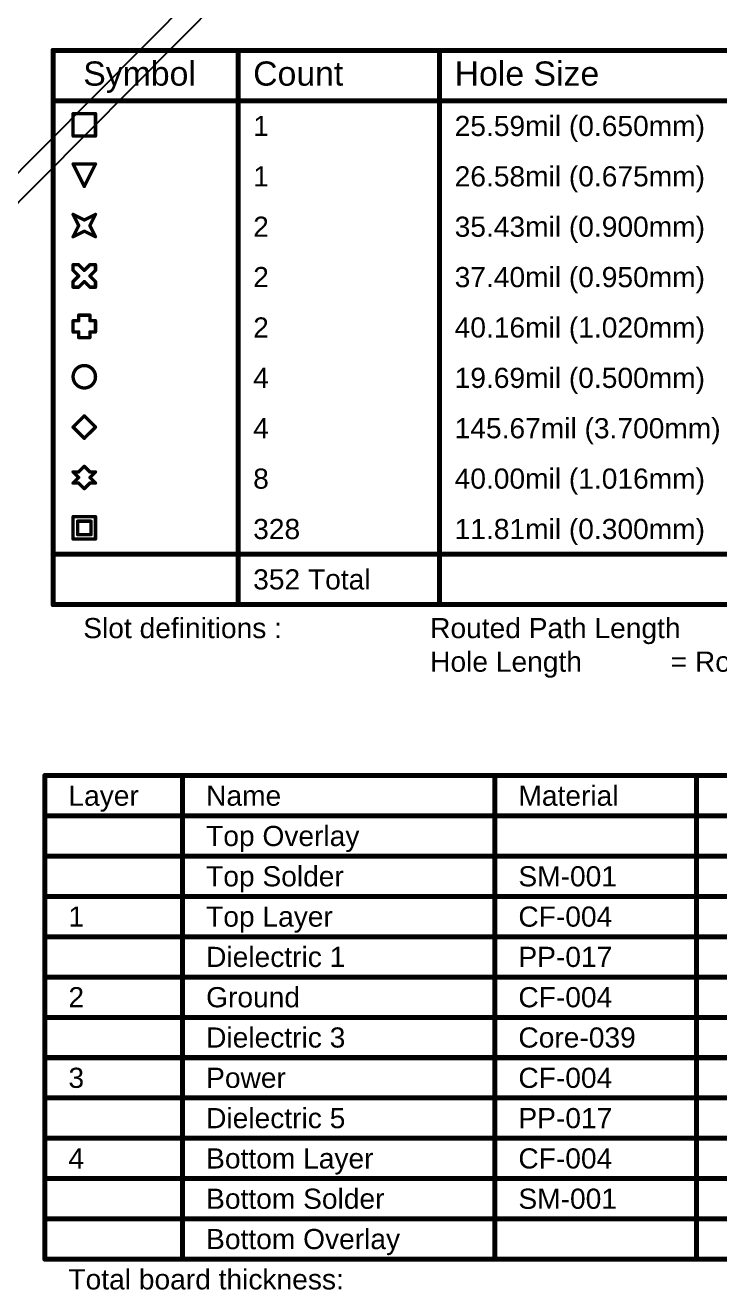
# Model space of a CAD drawing. Header units: inches. Extents: x -22 to 5433, y -13 to 5447.
# Drawn here: x 90 to 142.5, y -12.9 to 82.7 of the extents above; entities that cross this region are included whole.
import ezdxf

# ---------------------------------------------------------------- set-up
doc = ezdxf.new("R2010")
doc.units = ezdxf.units.IN
for name, color, linetype in [('Bottom Solder', 6, 'Continuous'), ('Drill Drawing', 1, 'Continuous'), ('Fabrication', 76, 'Continuous')]:
    doc.layers.add(name, color=color, linetype=linetype)
doc.styles.add('Arial', font='', dxfattribs={"height": 0.2})
doc.styles.get('Arial').set_extended_font_data('Arial')

msp = doc.modelspace()

# ---------------------------------------------------------------- linework, layer by layer
at = {"layer": 'Bottom Solder'}
for p in [(50.91, 32.832), (53.208, 32.864)]:
    msp.add_line(p, (5432.852, 5447.493), dxfattribs=at)
at = {"layer": 'Drill Drawing'}
for points in [[(92.088, 80.847, 0.381, 0.381, 0), (435.704, 80.847, 0.381, 0.381, 0)], [(92.088, 38.937, 0.381, 0.381, 0), (92.088, 80.847, 0.381, 0.381, 0)], [(106.08, 38.937, 0.381, 0.381, 0), (106.08, 80.847, 0.381, 0.381, 0)], [(121.316, 38.937, 0.381, 0.381, 0), (121.316, 80.847, 0.381, 0.381, 0)], [(92.088, 77.037, 0.381, 0.381, 0), (435.704, 77.037, 0.381, 0.381, 0)], [(93.606, 76.063, 0.254, 0.254, 0), (95.3, 76.063, 0.254, 0.254, 0)], [(93.606, 74.37, 0.254, 0.254, 0), (93.606, 76.063, 0.254, 0.254, 0)], [(95.3, 74.37, 0.254, 0.254, 0), (95.3, 76.063, 0.254, 0.254, 0)], [(93.606, 74.37, 0.254, 0.254, 0), (95.3, 74.37, 0.254, 0.254, 0)], [(93.606, 72.253, 0.254, 0.254, 0), (95.3, 72.253, 0.254, 0.254, 0)], [(93.606, 72.253, 0.254, 0.254, 0), (94.453, 70.56, 0.254, 0.254, 0)], [(94.453, 70.56, 0.254, 0.254, 0), (95.3, 72.253, 0.254, 0.254, 0)], [(93.606, 68.443, 0.254, 0.254, 0), (94.453, 68.02, 0.254, 0.254, 0)], [(93.606, 68.443, 0.254, 0.254, 0), (94.03, 67.596, 0.254, 0.254, 0)], [(94.453, 68.02, 0.254, 0.254, 0), (95.3, 68.443, 0.254, 0.254, 0)], [(94.876, 67.596, 0.254, 0.254, 0), (95.3, 68.443, 0.254, 0.254, 0)], [(93.606, 66.75, 0.254, 0.254, 0), (94.03, 67.596, 0.254, 0.254, 0)], [(93.606, 66.75, 0.254, 0.254, 0), (94.453, 67.173, 0.254, 0.254, 0)], [(94.453, 67.173, 0.254, 0.254, 0), (95.3, 66.75, 0.254, 0.254, 0)], [(94.876, 67.596, 0.254, 0.254, 0), (95.3, 66.75, 0.254, 0.254, 0)], [(93.606, 64.21, 0.254, 0.254, 0), (93.606, 64.633, 0.254, 0.254, 0)], [(93.606, 64.633, 0.254, 0.254, 0), (94.03, 64.633, 0.254, 0.254, 0)], [(93.606, 64.21, 0.254, 0.254, 0), (94.03, 63.786, 0.254, 0.254, 0)], [(94.03, 64.633, 0.254, 0.254, 0), (94.453, 64.21, 0.254, 0.254, 0)], [(94.453, 64.21, 0.254, 0.254, 0), (94.876, 64.633, 0.254, 0.254, 0)], [(94.876, 64.633, 0.254, 0.254, 0), (95.3, 64.633, 0.254, 0.254, 0)], [(94.876, 63.786, 0.254, 0.254, 0), (95.3, 64.21, 0.254, 0.254, 0)], [(95.3, 64.21, 0.254, 0.254, 0), (95.3, 64.633, 0.254, 0.254, 0)], [(93.606, 63.363, 0.254, 0.254, 0), (94.03, 63.786, 0.254, 0.254, 0)], [(93.606, 62.94, 0.254, 0.254, 0), (93.606, 63.363, 0.254, 0.254, 0)], [(94.03, 62.94, 0.254, 0.254, 0), (94.453, 63.363, 0.254, 0.254, 0)], [(94.453, 63.363, 0.254, 0.254, 0), (94.876, 62.94, 0.254, 0.254, 0)], [(94.876, 63.786, 0.254, 0.254, 0), (95.3, 63.363, 0.254, 0.254, 0)], [(95.3, 62.94, 0.254, 0.254, 0), (95.3, 63.363, 0.254, 0.254, 0)], [(93.606, 62.94, 0.254, 0.254, 0), (94.03, 62.94, 0.254, 0.254, 0)], [(94.876, 62.94, 0.254, 0.254, 0), (95.3, 62.94, 0.254, 0.254, 0)], [(93.606, 59.553, 0.254, 0.254, 0), (93.606, 60.4, 0.254, 0.254, 0)], [(93.606, 60.4, 0.254, 0.254, 0), (94.03, 60.4, 0.254, 0.254, 0)], [(94.03, 60.4, 0.254, 0.254, 0), (94.03, 60.823, 0.254, 0.254, 0)], [(94.03, 60.823, 0.254, 0.254, 0), (94.876, 60.823, 0.254, 0.254, 0)], [(94.876, 60.4, 0.254, 0.254, 0), (94.876, 60.823, 0.254, 0.254, 0)], [(94.876, 60.4, 0.254, 0.254, 0), (95.3, 60.4, 0.254, 0.254, 0)], [(95.3, 59.553, 0.254, 0.254, 0), (95.3, 60.4, 0.254, 0.254, 0)], [(93.606, 59.553, 0.254, 0.254, 0), (94.03, 59.553, 0.254, 0.254, 0)], [(94.03, 59.13, 0.254, 0.254, 0), (94.03, 59.553, 0.254, 0.254, 0)], [(94.876, 59.553, 0.254, 0.254, 0), (95.3, 59.553, 0.254, 0.254, 0)], [(94.876, 59.13, 0.254, 0.254, 0), (94.876, 59.553, 0.254, 0.254, 0)], [(94.03, 59.13, 0.254, 0.254, 0), (94.876, 59.13, 0.254, 0.254, 0)], [(93.606, 52.356, 0.254, 0.254, 0), (94.453, 53.203, 0.254, 0.254, 0)], [(94.453, 53.203, 0.254, 0.254, 0), (95.3, 52.356, 0.254, 0.254, 0)], [(93.606, 52.356, 0.254, 0.254, 0), (94.453, 51.51, 0.254, 0.254, 0)], [(94.453, 51.51, 0.254, 0.254, 0), (95.3, 52.356, 0.254, 0.254, 0)], [(93.606, 48.97, 0.254, 0.254, 0), (94.03, 48.546, 0.254, 0.254, 0)], [(93.606, 48.97, 0.254, 0.254, 0), (94.03, 48.97, 0.254, 0.254, 0)], [(94.03, 48.97, 0.254, 0.254, 0), (94.453, 49.393, 0.254, 0.254, 0)], [(94.453, 49.393, 0.254, 0.254, 0), (94.876, 48.97, 0.254, 0.254, 0)], [(94.876, 48.97, 0.254, 0.254, 0), (95.3, 48.97, 0.254, 0.254, 0)], [(94.876, 48.546, 0.254, 0.254, 0), (95.3, 48.97, 0.254, 0.254, 0)], [(93.606, 48.123, 0.254, 0.254, 0), (94.03, 48.546, 0.254, 0.254, 0)], [(93.606, 48.123, 0.254, 0.254, 0), (94.03, 48.123, 0.254, 0.254, 0)], [(94.03, 48.123, 0.254, 0.254, 0), (94.453, 47.7, 0.254, 0.254, 0)], [(94.453, 47.7, 0.254, 0.254, 0), (94.876, 48.123, 0.254, 0.254, 0)], [(94.876, 48.546, 0.254, 0.254, 0), (95.3, 48.123, 0.254, 0.254, 0)], [(94.876, 48.123, 0.254, 0.254, 0), (95.3, 48.123, 0.254, 0.254, 0)], [(93.606, 45.583, 0.254, 0.254, 0), (95.3, 45.583, 0.254, 0.254, 0)], [(93.606, 43.89, 0.254, 0.254, 0), (93.606, 45.583, 0.254, 0.254, 0)], [(93.945, 45.244, 0.254, 0.254, 0), (94.961, 45.244, 0.254, 0.254, 0)], [(93.945, 44.228, 0.254, 0.254, 0), (93.945, 45.244, 0.254, 0.254, 0)], [(94.961, 44.228, 0.254, 0.254, 0), (94.961, 45.244, 0.254, 0.254, 0)], [(95.3, 43.89, 0.254, 0.254, 0), (95.3, 45.583, 0.254, 0.254, 0)], [(93.606, 43.89, 0.254, 0.254, 0), (95.3, 43.89, 0.254, 0.254, 0)], [(93.945, 44.228, 0.254, 0.254, 0), (94.961, 44.228, 0.254, 0.254, 0)], [(92.088, 42.747, 0.381, 0.381, 0), (435.704, 42.747, 0.381, 0.381, 0)], [(92.088, 38.937, 0.381, 0.381, 0), (435.704, 38.937, 0.381, 0.381, 0)]]:
    msp.add_lwpolyline(points, format="xyseb", dxfattribs=at)
for points in [[(91.992, 80.847, 0.191, 0.191, 1), (92.183, 80.847, 0.191, 0.191, 1)], [(91.992, 80.847, 0.191, 0.191, 1), (92.183, 80.847, 0.191, 0.191, 1)], [(105.985, 80.847, 0.191, 0.191, 1), (106.175, 80.847, 0.191, 0.191, 1)], [(121.221, 80.847, 0.191, 0.191, 1), (121.411, 80.847, 0.191, 0.191, 1)], [(91.992, 77.037, 0.191, 0.191, 1), (92.183, 77.037, 0.191, 0.191, 1)], [(93.543, 76.063, 0.127, 0.127, 1), (93.67, 76.063, 0.127, 0.127, 1)], [(93.543, 76.063, 0.127, 0.127, 1), (93.67, 76.063, 0.127, 0.127, 1)], [(95.236, 76.063, 0.127, 0.127, 1), (95.363, 76.063, 0.127, 0.127, 1)], [(95.236, 76.063, 0.127, 0.127, 1), (95.363, 76.063, 0.127, 0.127, 1)], [(93.543, 74.37, 0.127, 0.127, 1), (93.67, 74.37, 0.127, 0.127, 1)], [(93.543, 74.37, 0.127, 0.127, 1), (93.67, 74.37, 0.127, 0.127, 1)], [(95.236, 74.37, 0.127, 0.127, 1), (95.363, 74.37, 0.127, 0.127, 1)], [(95.236, 74.37, 0.127, 0.127, 1), (95.363, 74.37, 0.127, 0.127, 1)], [(93.543, 72.253, 0.127, 0.127, 1), (93.67, 72.253, 0.127, 0.127, 1)], [(93.543, 72.253, 0.127, 0.127, 1), (93.67, 72.253, 0.127, 0.127, 1)], [(95.236, 72.253, 0.127, 0.127, 1), (95.363, 72.253, 0.127, 0.127, 1)], [(95.236, 72.253, 0.127, 0.127, 1), (95.363, 72.253, 0.127, 0.127, 1)], [(94.39, 70.56, 0.127, 0.127, 1), (94.517, 70.56, 0.127, 0.127, 1)], [(94.39, 70.56, 0.127, 0.127, 1), (94.517, 70.56, 0.127, 0.127, 1)], [(93.543, 68.443, 0.127, 0.127, 1), (93.67, 68.443, 0.127, 0.127, 1)], [(93.543, 68.443, 0.127, 0.127, 1), (93.67, 68.443, 0.127, 0.127, 1)], [(94.39, 68.02, 0.127, 0.127, 1), (94.517, 68.02, 0.127, 0.127, 1)], [(94.39, 68.02, 0.127, 0.127, 1), (94.517, 68.02, 0.127, 0.127, 1)], [(95.236, 68.443, 0.127, 0.127, 1), (95.363, 68.443, 0.127, 0.127, 1)], [(95.236, 68.443, 0.127, 0.127, 1), (95.363, 68.443, 0.127, 0.127, 1)], [(93.966, 67.596, 0.127, 0.127, 1), (94.093, 67.596, 0.127, 0.127, 1)], [(93.966, 67.596, 0.127, 0.127, 1), (94.093, 67.596, 0.127, 0.127, 1)], [(94.39, 67.173, 0.127, 0.127, 1), (94.517, 67.173, 0.127, 0.127, 1)], [(94.39, 67.173, 0.127, 0.127, 1), (94.517, 67.173, 0.127, 0.127, 1)], [(94.813, 67.596, 0.127, 0.127, 1), (94.94, 67.596, 0.127, 0.127, 1)], [(94.813, 67.596, 0.127, 0.127, 1), (94.94, 67.596, 0.127, 0.127, 1)], [(93.543, 66.75, 0.127, 0.127, 1), (93.67, 66.75, 0.127, 0.127, 1)], [(93.543, 66.75, 0.127, 0.127, 1), (93.67, 66.75, 0.127, 0.127, 1)], [(95.236, 66.75, 0.127, 0.127, 1), (95.363, 66.75, 0.127, 0.127, 1)], [(95.236, 66.75, 0.127, 0.127, 1), (95.363, 66.75, 0.127, 0.127, 1)], [(93.543, 64.633, 0.127, 0.127, 1), (93.67, 64.633, 0.127, 0.127, 1)], [(93.543, 64.633, 0.127, 0.127, 1), (93.67, 64.633, 0.127, 0.127, 1)], [(93.543, 64.21, 0.127, 0.127, 1), (93.67, 64.21, 0.127, 0.127, 1)], [(93.543, 64.21, 0.127, 0.127, 1), (93.67, 64.21, 0.127, 0.127, 1)], [(93.966, 64.633, 0.127, 0.127, 1), (94.093, 64.633, 0.127, 0.127, 1)], [(93.966, 64.633, 0.127, 0.127, 1), (94.093, 64.633, 0.127, 0.127, 1)], [(94.39, 64.21, 0.127, 0.127, 1), (94.517, 64.21, 0.127, 0.127, 1)], [(94.39, 64.21, 0.127, 0.127, 1), (94.517, 64.21, 0.127, 0.127, 1)], [(94.813, 64.633, 0.127, 0.127, 1), (94.94, 64.633, 0.127, 0.127, 1)], [(94.813, 64.633, 0.127, 0.127, 1), (94.94, 64.633, 0.127, 0.127, 1)], [(95.236, 64.633, 0.127, 0.127, 1), (95.363, 64.633, 0.127, 0.127, 1)], [(95.236, 64.633, 0.127, 0.127, 1), (95.363, 64.633, 0.127, 0.127, 1)], [(95.236, 64.21, 0.127, 0.127, 1), (95.363, 64.21, 0.127, 0.127, 1)], [(95.236, 64.21, 0.127, 0.127, 1), (95.363, 64.21, 0.127, 0.127, 1)], [(93.543, 63.363, 0.127, 0.127, 1), (93.67, 63.363, 0.127, 0.127, 1)], [(93.543, 63.363, 0.127, 0.127, 1), (93.67, 63.363, 0.127, 0.127, 1)], [(93.966, 63.786, 0.127, 0.127, 1), (94.093, 63.786, 0.127, 0.127, 1)], [(93.966, 63.786, 0.127, 0.127, 1), (94.093, 63.786, 0.127, 0.127, 1)], [(94.39, 63.363, 0.127, 0.127, 1), (94.517, 63.363, 0.127, 0.127, 1)], [(94.39, 63.363, 0.127, 0.127, 1), (94.517, 63.363, 0.127, 0.127, 1)], [(94.813, 63.786, 0.127, 0.127, 1), (94.94, 63.786, 0.127, 0.127, 1)], [(94.813, 63.786, 0.127, 0.127, 1), (94.94, 63.786, 0.127, 0.127, 1)], [(95.236, 63.363, 0.127, 0.127, 1), (95.363, 63.363, 0.127, 0.127, 1)], [(95.236, 63.363, 0.127, 0.127, 1), (95.363, 63.363, 0.127, 0.127, 1)], [(93.543, 62.94, 0.127, 0.127, 1), (93.67, 62.94, 0.127, 0.127, 1)], [(93.543, 62.94, 0.127, 0.127, 1), (93.67, 62.94, 0.127, 0.127, 1)], [(93.966, 62.94, 0.127, 0.127, 1), (94.093, 62.94, 0.127, 0.127, 1)], [(93.966, 62.94, 0.127, 0.127, 1), (94.093, 62.94, 0.127, 0.127, 1)], [(94.813, 62.94, 0.127, 0.127, 1), (94.94, 62.94, 0.127, 0.127, 1)], [(94.813, 62.94, 0.127, 0.127, 1), (94.94, 62.94, 0.127, 0.127, 1)], [(95.236, 62.94, 0.127, 0.127, 1), (95.363, 62.94, 0.127, 0.127, 1)], [(95.236, 62.94, 0.127, 0.127, 1), (95.363, 62.94, 0.127, 0.127, 1)], [(93.543, 60.4, 0.127, 0.127, 1), (93.67, 60.4, 0.127, 0.127, 1)], [(93.543, 60.4, 0.127, 0.127, 1), (93.67, 60.4, 0.127, 0.127, 1)], [(93.966, 60.823, 0.127, 0.127, 1), (94.093, 60.823, 0.127, 0.127, 1)], [(93.966, 60.823, 0.127, 0.127, 1), (94.093, 60.823, 0.127, 0.127, 1)], [(93.966, 60.4, 0.127, 0.127, 1), (94.093, 60.4, 0.127, 0.127, 1)], [(93.966, 60.4, 0.127, 0.127, 1), (94.093, 60.4, 0.127, 0.127, 1)], [(94.813, 60.823, 0.127, 0.127, 1), (94.94, 60.823, 0.127, 0.127, 1)], [(94.813, 60.823, 0.127, 0.127, 1), (94.94, 60.823, 0.127, 0.127, 1)], [(94.813, 60.4, 0.127, 0.127, 1), (94.94, 60.4, 0.127, 0.127, 1)], [(94.813, 60.4, 0.127, 0.127, 1), (94.94, 60.4, 0.127, 0.127, 1)], [(95.236, 60.4, 0.127, 0.127, 1), (95.363, 60.4, 0.127, 0.127, 1)], [(95.236, 60.4, 0.127, 0.127, 1), (95.363, 60.4, 0.127, 0.127, 1)], [(93.543, 59.553, 0.127, 0.127, 1), (93.67, 59.553, 0.127, 0.127, 1)], [(93.543, 59.553, 0.127, 0.127, 1), (93.67, 59.553, 0.127, 0.127, 1)], [(93.966, 59.553, 0.127, 0.127, 1), (94.093, 59.553, 0.127, 0.127, 1)], [(93.966, 59.553, 0.127, 0.127, 1), (94.093, 59.553, 0.127, 0.127, 1)], [(94.813, 59.553, 0.127, 0.127, 1), (94.94, 59.553, 0.127, 0.127, 1)], [(94.813, 59.553, 0.127, 0.127, 1), (94.94, 59.553, 0.127, 0.127, 1)], [(95.236, 59.553, 0.127, 0.127, 1), (95.363, 59.553, 0.127, 0.127, 1)], [(95.236, 59.553, 0.127, 0.127, 1), (95.363, 59.553, 0.127, 0.127, 1)], [(93.966, 59.13, 0.127, 0.127, 1), (94.093, 59.13, 0.127, 0.127, 1)], [(93.966, 59.13, 0.127, 0.127, 1), (94.093, 59.13, 0.127, 0.127, 1)], [(94.813, 59.13, 0.127, 0.127, 1), (94.94, 59.13, 0.127, 0.127, 1)], [(94.813, 59.13, 0.127, 0.127, 1), (94.94, 59.13, 0.127, 0.127, 1)], [(95.3, 56.166, 0.254, 0.254, 1), (93.606, 56.166, 0.254, 0.254, 1)], [(93.543, 56.166, 0.127, 0.127, 1), (93.67, 56.166, 0.127, 0.127, 1)], [(95.236, 56.166, 0.127, 0.127, 1), (95.363, 56.166, 0.127, 0.127, 1)], [(94.39, 53.203, 0.127, 0.127, 1), (94.517, 53.203, 0.127, 0.127, 1)], [(94.39, 53.203, 0.127, 0.127, 1), (94.517, 53.203, 0.127, 0.127, 1)], [(93.543, 52.356, 0.127, 0.127, 1), (93.67, 52.356, 0.127, 0.127, 1)], [(93.543, 52.356, 0.127, 0.127, 1), (93.67, 52.356, 0.127, 0.127, 1)], [(94.39, 51.51, 0.127, 0.127, 1), (94.517, 51.51, 0.127, 0.127, 1)], [(94.39, 51.51, 0.127, 0.127, 1), (94.517, 51.51, 0.127, 0.127, 1)], [(95.236, 52.356, 0.127, 0.127, 1), (95.363, 52.356, 0.127, 0.127, 1)], [(95.236, 52.356, 0.127, 0.127, 1), (95.363, 52.356, 0.127, 0.127, 1)], [(93.543, 48.97, 0.127, 0.127, 1), (93.67, 48.97, 0.127, 0.127, 1)], [(93.543, 48.97, 0.127, 0.127, 1), (93.67, 48.97, 0.127, 0.127, 1)], [(93.966, 48.97, 0.127, 0.127, 1), (94.093, 48.97, 0.127, 0.127, 1)], [(93.966, 48.97, 0.127, 0.127, 1), (94.093, 48.97, 0.127, 0.127, 1)], [(94.39, 49.393, 0.127, 0.127, 1), (94.517, 49.393, 0.127, 0.127, 1)], [(94.39, 49.393, 0.127, 0.127, 1), (94.517, 49.393, 0.127, 0.127, 1)], [(94.813, 48.97, 0.127, 0.127, 1), (94.94, 48.97, 0.127, 0.127, 1)], [(94.813, 48.97, 0.127, 0.127, 1), (94.94, 48.97, 0.127, 0.127, 1)], [(95.236, 48.97, 0.127, 0.127, 1), (95.363, 48.97, 0.127, 0.127, 1)], [(95.236, 48.97, 0.127, 0.127, 1), (95.363, 48.97, 0.127, 0.127, 1)], [(93.543, 48.123, 0.127, 0.127, 1), (93.67, 48.123, 0.127, 0.127, 1)], [(93.543, 48.123, 0.127, 0.127, 1), (93.67, 48.123, 0.127, 0.127, 1)], [(93.966, 48.546, 0.127, 0.127, 1), (94.093, 48.546, 0.127, 0.127, 1)], [(93.966, 48.546, 0.127, 0.127, 1), (94.093, 48.546, 0.127, 0.127, 1)], [(93.966, 48.123, 0.127, 0.127, 1), (94.093, 48.123, 0.127, 0.127, 1)], [(93.966, 48.123, 0.127, 0.127, 1), (94.093, 48.123, 0.127, 0.127, 1)], [(94.39, 47.7, 0.127, 0.127, 1), (94.517, 47.7, 0.127, 0.127, 1)], [(94.39, 47.7, 0.127, 0.127, 1), (94.517, 47.7, 0.127, 0.127, 1)], [(94.813, 48.546, 0.127, 0.127, 1), (94.94, 48.546, 0.127, 0.127, 1)], [(94.813, 48.546, 0.127, 0.127, 1), (94.94, 48.546, 0.127, 0.127, 1)], [(94.813, 48.123, 0.127, 0.127, 1), (94.94, 48.123, 0.127, 0.127, 1)], [(94.813, 48.123, 0.127, 0.127, 1), (94.94, 48.123, 0.127, 0.127, 1)], [(95.236, 48.123, 0.127, 0.127, 1), (95.363, 48.123, 0.127, 0.127, 1)], [(95.236, 48.123, 0.127, 0.127, 1), (95.363, 48.123, 0.127, 0.127, 1)], [(93.543, 45.583, 0.127, 0.127, 1), (93.67, 45.583, 0.127, 0.127, 1)], [(93.543, 45.583, 0.127, 0.127, 1), (93.67, 45.583, 0.127, 0.127, 1)], [(93.882, 45.244, 0.127, 0.127, 1), (94.009, 45.244, 0.127, 0.127, 1)], [(93.882, 45.244, 0.127, 0.127, 1), (94.009, 45.244, 0.127, 0.127, 1)], [(94.898, 45.244, 0.127, 0.127, 1), (95.025, 45.244, 0.127, 0.127, 1)], [(94.898, 45.244, 0.127, 0.127, 1), (95.025, 45.244, 0.127, 0.127, 1)], [(95.236, 45.583, 0.127, 0.127, 1), (95.363, 45.583, 0.127, 0.127, 1)], [(95.236, 45.583, 0.127, 0.127, 1), (95.363, 45.583, 0.127, 0.127, 1)], [(93.543, 43.89, 0.127, 0.127, 1), (93.67, 43.89, 0.127, 0.127, 1)], [(93.543, 43.89, 0.127, 0.127, 1), (93.67, 43.89, 0.127, 0.127, 1)], [(93.882, 44.228, 0.127, 0.127, 1), (94.009, 44.228, 0.127, 0.127, 1)], [(93.882, 44.228, 0.127, 0.127, 1), (94.009, 44.228, 0.127, 0.127, 1)], [(94.898, 44.228, 0.127, 0.127, 1), (95.025, 44.228, 0.127, 0.127, 1)], [(94.898, 44.228, 0.127, 0.127, 1), (95.025, 44.228, 0.127, 0.127, 1)], [(95.236, 43.89, 0.127, 0.127, 1), (95.363, 43.89, 0.127, 0.127, 1)], [(95.236, 43.89, 0.127, 0.127, 1), (95.363, 43.89, 0.127, 0.127, 1)], [(91.992, 42.747, 0.191, 0.191, 1), (92.183, 42.747, 0.191, 0.191, 1)], [(91.992, 38.937, 0.191, 0.191, 1), (92.183, 38.937, 0.191, 0.191, 1)], [(91.992, 38.937, 0.191, 0.191, 1), (92.183, 38.937, 0.191, 0.191, 1)], [(105.985, 38.937, 0.191, 0.191, 1), (106.175, 38.937, 0.191, 0.191, 1)], [(121.221, 38.937, 0.191, 0.191, 1), (121.411, 38.937, 0.191, 0.191, 1)]]:
    msp.add_lwpolyline(points, format="xyseb", close=True, dxfattribs=at)
at = {"layer": 'Fabrication'}
for points in [[(91.474, 26.01, 0.381, 0.381, 0), (200.158, 26.01, 0.381, 0.381, 0)], [(91.474, -10.566, 0.381, 0.381, 0), (91.474, 26.01, 0.381, 0.381, 0)], [(101.886, -10.566, 0.381, 0.381, 0), (101.886, 26.01, 0.381, 0.381, 0)], [(125.501, -10.566, 0.381, 0.381, 0), (125.501, 26.01, 0.381, 0.381, 0)], [(140.738, -10.566, 0.381, 0.381, 0), (140.738, 26.01, 0.381, 0.381, 0)], [(91.474, 22.962, 0.381, 0.381, 0), (200.158, 22.962, 0.381, 0.381, 0)], [(91.474, 19.914, 0.381, 0.381, 0), (101.886, 19.914, 0.381, 0.381, 0)], [(101.886, 19.914, 0.381, 0.381, 0), (125.501, 19.914, 0.381, 0.381, 0)], [(125.501, 19.914, 0.381, 0.381, 0), (140.738, 19.914, 0.381, 0.381, 0)], [(140.738, 19.914, 0.381, 0.381, 0), (157.243, 19.914, 0.381, 0.381, 0)], [(91.474, 16.866, 0.381, 0.381, 0), (101.886, 16.866, 0.381, 0.381, 0)], [(101.886, 16.866, 0.381, 0.381, 0), (125.501, 16.866, 0.381, 0.381, 0)], [(125.501, 16.866, 0.381, 0.381, 0), (140.738, 16.866, 0.381, 0.381, 0)], [(140.738, 16.866, 0.381, 0.381, 0), (157.243, 16.866, 0.381, 0.381, 0)], [(91.474, 13.818, 0.381, 0.381, 0), (101.886, 13.818, 0.381, 0.381, 0)], [(101.886, 13.818, 0.381, 0.381, 0), (125.501, 13.818, 0.381, 0.381, 0)], [(125.501, 13.818, 0.381, 0.381, 0), (140.738, 13.818, 0.381, 0.381, 0)], [(140.738, 13.818, 0.381, 0.381, 0), (157.243, 13.818, 0.381, 0.381, 0)], [(91.474, 10.77, 0.381, 0.381, 0), (101.886, 10.77, 0.381, 0.381, 0)], [(101.886, 10.77, 0.381, 0.381, 0), (125.501, 10.77, 0.381, 0.381, 0)], [(125.501, 10.77, 0.381, 0.381, 0), (140.738, 10.77, 0.381, 0.381, 0)], [(140.738, 10.77, 0.381, 0.381, 0), (157.243, 10.77, 0.381, 0.381, 0)], [(91.474, 7.722, 0.381, 0.381, 0), (101.886, 7.722, 0.381, 0.381, 0)], [(101.886, 7.722, 0.381, 0.381, 0), (125.501, 7.722, 0.381, 0.381, 0)], [(125.501, 7.722, 0.381, 0.381, 0), (140.738, 7.722, 0.381, 0.381, 0)], [(140.738, 7.722, 0.381, 0.381, 0), (157.243, 7.722, 0.381, 0.381, 0)], [(91.474, 4.674, 0.381, 0.381, 0), (101.886, 4.674, 0.381, 0.381, 0)], [(101.886, 4.674, 0.381, 0.381, 0), (125.501, 4.674, 0.381, 0.381, 0)], [(125.501, 4.674, 0.381, 0.381, 0), (140.738, 4.674, 0.381, 0.381, 0)], [(140.738, 4.674, 0.381, 0.381, 0), (157.243, 4.674, 0.381, 0.381, 0)], [(91.474, 1.626, 0.381, 0.381, 0), (101.886, 1.626, 0.381, 0.381, 0)], [(101.886, 1.626, 0.381, 0.381, 0), (125.501, 1.626, 0.381, 0.381, 0)], [(125.501, 1.626, 0.381, 0.381, 0), (140.738, 1.626, 0.381, 0.381, 0)], [(140.738, 1.626, 0.381, 0.381, 0), (157.243, 1.626, 0.381, 0.381, 0)], [(91.474, -1.422, 0.381, 0.381, 0), (101.886, -1.422, 0.381, 0.381, 0)], [(101.886, -1.422, 0.381, 0.381, 0), (125.501, -1.422, 0.381, 0.381, 0)], [(125.501, -1.422, 0.381, 0.381, 0), (140.738, -1.422, 0.381, 0.381, 0)], [(140.738, -1.422, 0.381, 0.381, 0), (157.243, -1.422, 0.381, 0.381, 0)], [(91.474, -4.47, 0.381, 0.381, 0), (101.886, -4.47, 0.381, 0.381, 0)], [(101.886, -4.47, 0.381, 0.381, 0), (125.501, -4.47, 0.381, 0.381, 0)], [(125.501, -4.47, 0.381, 0.381, 0), (140.738, -4.47, 0.381, 0.381, 0)], [(140.738, -4.47, 0.381, 0.381, 0), (157.243, -4.47, 0.381, 0.381, 0)], [(91.474, -7.518, 0.381, 0.381, 0), (101.886, -7.518, 0.381, 0.381, 0)], [(101.886, -7.518, 0.381, 0.381, 0), (125.501, -7.518, 0.381, 0.381, 0)], [(125.501, -7.518, 0.381, 0.381, 0), (140.738, -7.518, 0.381, 0.381, 0)], [(140.738, -7.518, 0.381, 0.381, 0), (157.243, -7.518, 0.381, 0.381, 0)], [(91.474, -10.566, 0.381, 0.381, 0), (101.886, -10.566, 0.381, 0.381, 0)], [(101.886, -10.566, 0.381, 0.381, 0), (125.501, -10.566, 0.381, 0.381, 0)], [(125.501, -10.566, 0.381, 0.381, 0), (140.738, -10.566, 0.381, 0.381, 0)], [(140.738, -10.566, 0.381, 0.381, 0), (157.243, -10.566, 0.381, 0.381, 0)]]:
    msp.add_lwpolyline(points, format="xyseb", dxfattribs=at)
for points in [[(91.379, 26.01, 0.191, 0.191, 1), (91.569, 26.01, 0.191, 0.191, 1)], [(91.379, 26.01, 0.191, 0.191, 1), (91.569, 26.01, 0.191, 0.191, 1)], [(101.791, 26.01, 0.191, 0.191, 1), (101.981, 26.01, 0.191, 0.191, 1)], [(125.406, 26.01, 0.191, 0.191, 1), (125.597, 26.01, 0.191, 0.191, 1)], [(140.642, 26.01, 0.191, 0.191, 1), (140.833, 26.01, 0.191, 0.191, 1)], [(91.379, 22.962, 0.191, 0.191, 1), (91.569, 22.962, 0.191, 0.191, 1)], [(91.379, 19.914, 0.191, 0.191, 1), (91.569, 19.914, 0.191, 0.191, 1)], [(101.791, 19.914, 0.191, 0.191, 1), (101.981, 19.914, 0.191, 0.191, 1)], [(101.791, 19.914, 0.191, 0.191, 1), (101.981, 19.914, 0.191, 0.191, 1)], [(125.406, 19.914, 0.191, 0.191, 1), (125.597, 19.914, 0.191, 0.191, 1)], [(125.406, 19.914, 0.191, 0.191, 1), (125.597, 19.914, 0.191, 0.191, 1)], [(140.642, 19.914, 0.191, 0.191, 1), (140.833, 19.914, 0.191, 0.191, 1)], [(140.642, 19.914, 0.191, 0.191, 1), (140.833, 19.914, 0.191, 0.191, 1)], [(91.379, 16.866, 0.191, 0.191, 1), (91.569, 16.866, 0.191, 0.191, 1)], [(101.791, 16.866, 0.191, 0.191, 1), (101.981, 16.866, 0.191, 0.191, 1)], [(101.791, 16.866, 0.191, 0.191, 1), (101.981, 16.866, 0.191, 0.191, 1)], [(125.406, 16.866, 0.191, 0.191, 1), (125.597, 16.866, 0.191, 0.191, 1)], [(125.406, 16.866, 0.191, 0.191, 1), (125.597, 16.866, 0.191, 0.191, 1)], [(140.642, 16.866, 0.191, 0.191, 1), (140.833, 16.866, 0.191, 0.191, 1)], [(140.642, 16.866, 0.191, 0.191, 1), (140.833, 16.866, 0.191, 0.191, 1)], [(91.379, 13.818, 0.191, 0.191, 1), (91.569, 13.818, 0.191, 0.191, 1)], [(101.791, 13.818, 0.191, 0.191, 1), (101.981, 13.818, 0.191, 0.191, 1)], [(101.791, 13.818, 0.191, 0.191, 1), (101.981, 13.818, 0.191, 0.191, 1)], [(125.406, 13.818, 0.191, 0.191, 1), (125.597, 13.818, 0.191, 0.191, 1)], [(125.406, 13.818, 0.191, 0.191, 1), (125.597, 13.818, 0.191, 0.191, 1)], [(140.642, 13.818, 0.191, 0.191, 1), (140.833, 13.818, 0.191, 0.191, 1)], [(140.642, 13.818, 0.191, 0.191, 1), (140.833, 13.818, 0.191, 0.191, 1)], [(91.379, 10.77, 0.191, 0.191, 1), (91.569, 10.77, 0.191, 0.191, 1)], [(101.791, 10.77, 0.191, 0.191, 1), (101.981, 10.77, 0.191, 0.191, 1)], [(101.791, 10.77, 0.191, 0.191, 1), (101.981, 10.77, 0.191, 0.191, 1)], [(125.406, 10.77, 0.191, 0.191, 1), (125.597, 10.77, 0.191, 0.191, 1)], [(125.406, 10.77, 0.191, 0.191, 1), (125.597, 10.77, 0.191, 0.191, 1)], [(140.642, 10.77, 0.191, 0.191, 1), (140.833, 10.77, 0.191, 0.191, 1)], [(140.642, 10.77, 0.191, 0.191, 1), (140.833, 10.77, 0.191, 0.191, 1)], [(91.379, 7.722, 0.191, 0.191, 1), (91.569, 7.722, 0.191, 0.191, 1)], [(101.791, 7.722, 0.191, 0.191, 1), (101.981, 7.722, 0.191, 0.191, 1)], [(101.791, 7.722, 0.191, 0.191, 1), (101.981, 7.722, 0.191, 0.191, 1)], [(125.406, 7.722, 0.191, 0.191, 1), (125.597, 7.722, 0.191, 0.191, 1)], [(125.406, 7.722, 0.191, 0.191, 1), (125.597, 7.722, 0.191, 0.191, 1)], [(140.642, 7.722, 0.191, 0.191, 1), (140.833, 7.722, 0.191, 0.191, 1)], [(140.642, 7.722, 0.191, 0.191, 1), (140.833, 7.722, 0.191, 0.191, 1)], [(91.379, 4.674, 0.191, 0.191, 1), (91.569, 4.674, 0.191, 0.191, 1)], [(101.791, 4.674, 0.191, 0.191, 1), (101.981, 4.674, 0.191, 0.191, 1)], [(101.791, 4.674, 0.191, 0.191, 1), (101.981, 4.674, 0.191, 0.191, 1)], [(125.406, 4.674, 0.191, 0.191, 1), (125.597, 4.674, 0.191, 0.191, 1)], [(125.406, 4.674, 0.191, 0.191, 1), (125.597, 4.674, 0.191, 0.191, 1)], [(140.642, 4.674, 0.191, 0.191, 1), (140.833, 4.674, 0.191, 0.191, 1)], [(140.642, 4.674, 0.191, 0.191, 1), (140.833, 4.674, 0.191, 0.191, 1)], [(91.379, 1.626, 0.191, 0.191, 1), (91.569, 1.626, 0.191, 0.191, 1)], [(101.791, 1.626, 0.191, 0.191, 1), (101.981, 1.626, 0.191, 0.191, 1)], [(101.791, 1.626, 0.191, 0.191, 1), (101.981, 1.626, 0.191, 0.191, 1)], [(125.406, 1.626, 0.191, 0.191, 1), (125.597, 1.626, 0.191, 0.191, 1)], [(125.406, 1.626, 0.191, 0.191, 1), (125.597, 1.626, 0.191, 0.191, 1)], [(140.642, 1.626, 0.191, 0.191, 1), (140.833, 1.626, 0.191, 0.191, 1)], [(140.642, 1.626, 0.191, 0.191, 1), (140.833, 1.626, 0.191, 0.191, 1)], [(91.379, -1.422, 0.191, 0.191, 1), (91.569, -1.422, 0.191, 0.191, 1)], [(101.791, -1.422, 0.191, 0.191, 1), (101.981, -1.422, 0.191, 0.191, 1)], [(101.791, -1.422, 0.191, 0.191, 1), (101.981, -1.422, 0.191, 0.191, 1)], [(125.406, -1.422, 0.191, 0.191, 1), (125.597, -1.422, 0.191, 0.191, 1)], [(125.406, -1.422, 0.191, 0.191, 1), (125.597, -1.422, 0.191, 0.191, 1)], [(140.642, -1.422, 0.191, 0.191, 1), (140.833, -1.422, 0.191, 0.191, 1)], [(140.642, -1.422, 0.191, 0.191, 1), (140.833, -1.422, 0.191, 0.191, 1)], [(91.379, -4.47, 0.191, 0.191, 1), (91.569, -4.47, 0.191, 0.191, 1)], [(101.791, -4.47, 0.191, 0.191, 1), (101.981, -4.47, 0.191, 0.191, 1)], [(101.791, -4.47, 0.191, 0.191, 1), (101.981, -4.47, 0.191, 0.191, 1)], [(125.406, -4.47, 0.191, 0.191, 1), (125.597, -4.47, 0.191, 0.191, 1)], [(125.406, -4.47, 0.191, 0.191, 1), (125.597, -4.47, 0.191, 0.191, 1)], [(140.642, -4.47, 0.191, 0.191, 1), (140.833, -4.47, 0.191, 0.191, 1)], [(140.642, -4.47, 0.191, 0.191, 1), (140.833, -4.47, 0.191, 0.191, 1)], [(91.379, -7.518, 0.191, 0.191, 1), (91.569, -7.518, 0.191, 0.191, 1)], [(101.791, -7.518, 0.191, 0.191, 1), (101.981, -7.518, 0.191, 0.191, 1)], [(101.791, -7.518, 0.191, 0.191, 1), (101.981, -7.518, 0.191, 0.191, 1)], [(125.406, -7.518, 0.191, 0.191, 1), (125.597, -7.518, 0.191, 0.191, 1)], [(125.406, -7.518, 0.191, 0.191, 1), (125.597, -7.518, 0.191, 0.191, 1)], [(140.642, -7.518, 0.191, 0.191, 1), (140.833, -7.518, 0.191, 0.191, 1)], [(140.642, -7.518, 0.191, 0.191, 1), (140.833, -7.518, 0.191, 0.191, 1)], [(91.379, -10.566, 0.191, 0.191, 1), (91.569, -10.566, 0.191, 0.191, 1)], [(91.379, -10.566, 0.191, 0.191, 1), (91.569, -10.566, 0.191, 0.191, 1)], [(101.791, -10.566, 0.191, 0.191, 1), (101.981, -10.566, 0.191, 0.191, 1)], [(101.791, -10.566, 0.191, 0.191, 1), (101.981, -10.566, 0.191, 0.191, 1)], [(101.791, -10.566, 0.191, 0.191, 1), (101.981, -10.566, 0.191, 0.191, 1)], [(125.406, -10.566, 0.191, 0.191, 1), (125.597, -10.566, 0.191, 0.191, 1)], [(125.406, -10.566, 0.191, 0.191, 1), (125.597, -10.566, 0.191, 0.191, 1)], [(125.406, -10.566, 0.191, 0.191, 1), (125.597, -10.566, 0.191, 0.191, 1)], [(140.642, -10.566, 0.191, 0.191, 1), (140.833, -10.566, 0.191, 0.191, 1)], [(140.642, -10.566, 0.191, 0.191, 1), (140.833, -10.566, 0.191, 0.191, 1)], [(140.642, -10.566, 0.191, 0.191, 1), (140.833, -10.566, 0.191, 0.191, 1)]]:
    msp.add_lwpolyline(points, format="xyseb", close=True, dxfattribs=at)

# ---------------------------------------------------------------- texts
at = {"layer": 'Drill Drawing', "style": 'Arial'}
for s, height, p in [('Symbol', 1.8288, (94.374, 78.18)), ('Count', 1.8288, (107.223, 78.18)), ('Hole Size', 1.8288, (122.459, 78.18)), ('1', 1.524, (107.223, 74.37)), ('25.59mil (0.650mm)', 1.524, (122.459, 74.37)), ('1', 1.524, (107.223, 70.56)), ('26.58mil (0.675mm)', 1.524, (122.459, 70.56)), ('2', 1.524, (107.223, 66.75)), ('35.43mil (0.900mm)', 1.524, (122.459, 66.75)), ('2', 1.524, (107.223, 62.94)), ('37.40mil (0.950mm)', 1.524, (122.459, 62.94)), ('2', 1.524, (107.223, 59.13)), ('40.16mil (1.020mm)', 1.524, (122.459, 59.13)), ('4', 1.524, (107.223, 55.32)), ('19.69mil (0.500mm)', 1.524, (122.459, 55.32)), ('4', 1.524, (107.223, 51.51)), ('145.67mil (3.700mm)', 1.524, (122.459, 51.51)), ('8', 1.524, (107.223, 47.7)), ('40.00mil (1.016mm)', 1.524, (122.459, 47.7)), ('328', 1.524, (107.223, 43.89)), ('11.81mil (0.300mm)', 1.524, (122.459, 43.89)), ('352 Total', 1.524, (107.223, 40.08)), ('Slot definitions :', 1.524, (94.374, 36.397)), ('Routed Path Length', 1.524, (120.604, 36.397)), ('Hole Length', 1.524, (120.604, 33.858)), (' = Routed Path Length + Tool Size = Slot length as defined in the PCB layout', 1.524, (138.201, 33.858))]:
    msp.add_text(s, height=height, dxfattribs=at).set_placement(p)
at = {"layer": 'Fabrication', "style": 'Arial'}
for s, p in [('Layer', (93.252, 23.724)), ('Name', (103.664, 23.724)), ('Material', (127.279, 23.724)), ('Top Overlay', (103.664, 20.676)), ('Top Solder', (103.664, 17.628)), ('SM-001', (127.279, 17.628)), ('1', (93.252, 14.58)), ('Top Layer', (103.664, 14.58)), ('CF-004', (127.279, 14.58)), ('Dielectric 1', (103.664, 11.532)), ('PP-017', (127.279, 11.532)), ('2', (93.252, 8.484)), ('Ground', (103.664, 8.484)), ('CF-004', (127.279, 8.484)), ('Dielectric 3', (103.664, 5.436)), ('Core-039', (127.279, 5.436)), ('3', (93.252, 2.388)), ('Power', (103.664, 2.388)), ('CF-004', (127.279, 2.388)), ('Dielectric 5', (103.664, -0.66)), ('PP-017', (127.279, -0.66)), ('4', (93.252, -3.708)), ('Bottom Layer', (103.664, -3.708)), ('CF-004', (127.279, -3.708)), ('Bottom Solder', (103.664, -6.756)), ('SM-001', (127.279, -6.756)), ('Bottom Overlay', (103.664, -9.804)), ('Total board thickness:', (93.252, -12.852))]:
    msp.add_text(s, height=1.524, dxfattribs=at).set_placement(p)

doc.saveas('drawing.dxf')
